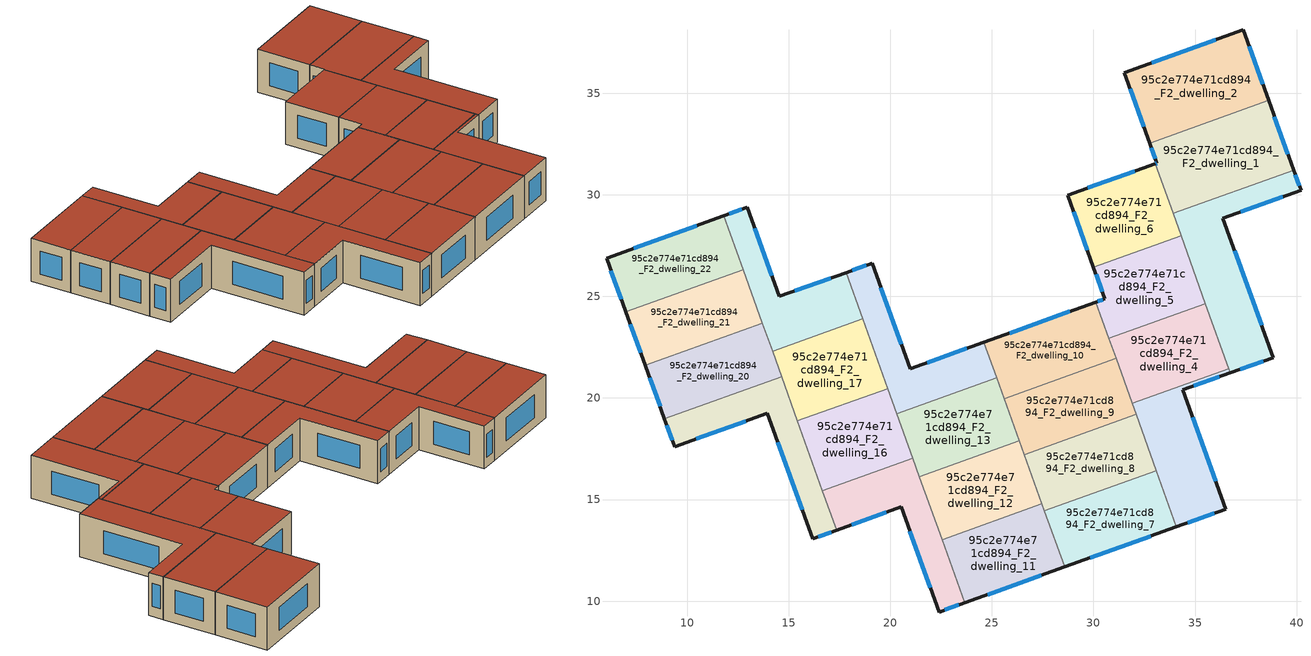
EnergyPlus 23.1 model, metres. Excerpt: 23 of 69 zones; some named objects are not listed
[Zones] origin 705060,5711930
95c2e774e71cd894_F2_dwelling_0
 floor to 95c2e774e71cd894_F1_dwelling_0 (EU_floor_Construction): 39.86,31.21 40.21,30.22 36.37,28.84 38.84,21.99 36.74,21.23 33.92,29.08 z6
 wall outside (EU_wall_Construction): 36.74,21.23 38.84,21.99 36.37,28.84 40.21,30.22 39.86,31.21 z6:9
 wall to 95c2e774e71cd894_F2_dwelling_1 (EU_wall_Construction): 39.86,31.21 33.92,29.08 z6:9
 wall to 95c2e774e71cd894_F2_dwelling_5 (EU_wall_Construction): 34.31,27.99 35.51,24.64 z6:9
 wall to 95c2e774e71cd894_F2_dwelling_4 (EU_wall_Construction): 35.51,24.64 36.66,21.44 z6:9
 wall to 95c2e774e71cd894_F2_dwelling_6 (EU_wall_Construction): 33.92,29.08 34.31,27.99 z6:9
 wall to 95c2e774e71cd894_F2_dwelling_3 (EU_wall_Construction): 36.66,21.44 36.74,21.23 z6:9
 window (EU_Window_Construction): 37.22,21.41 38.36,21.81 / 40.13,30.45 39.94,30.98 / 37.26,29.16 39.32,29.9 / 38.27,23.57 36.94,27.25 z6.69:8.31
 roof outside (EU_roof_Construction): 38.84,21.99 36.37,28.84 40.21,30.22 39.86,31.21 33.92,29.08 36.74,21.23 z9
95c2e774e71cd894_F2_dwelling_1
 floor to 95c2e774e71cd894_F1_dwelling_1 (EU_floor_Construction): 38.62,34.64 39.86,31.21 33.92,29.08 33.04,31.52 33.12,31.54 32.77,32.54 z6
 wall outside (EU_wall_Construction): 32.77,32.54 33.12,31.54 33.04,31.52 / 39.86,31.21 38.62,34.64 z6:9
 wall to 95c2e774e71cd894_F2_dwelling_2 (EU_wall_Construction): 38.62,34.64 32.77,32.54 z6:9
 wall to 95c2e774e71cd894_F2_dwelling_6 (EU_wall_Construction): 33.04,31.52 33.92,29.08 z6:9
 window (EU_Window_Construction): 33.1,31.54 33.06,31.52 / 32.85,32.31 33.04,31.77 / 39.57,32 38.9,33.85 z6.69:8.31
 roof outside (EU_roof_Construction): 39.86,31.21 38.62,34.64 32.77,32.54 33.12,31.54 33.04,31.52 33.92,29.08 z9
95c2e774e71cd894_F2_dwelling_10
 floor to 95c2e774e71cd894_F1_dwelling_10 (EU_floor_Construction): 30.12,24.71 31.11,21.95 25.6,19.97 24.61,22.73 z6
 wall outside (EU_wall_Construction): 30.12,24.71 24.61,22.73 z6:9
 wall to 95c2e774e71cd894_F2_dwelling_9 (EU_wall_Construction): 25.6,19.97 31.11,21.95 z6:9
 wall to 95c2e774e71cd894_F2_dwelling_5 (EU_wall_Construction): 30.76,22.93 30.12,24.71 z6:9
 wall to 95c2e774e71cd894_F2_dwelling_14 (EU_wall_Construction): 24.61,22.73 25.23,20.99 z6:9
 wall to 95c2e774e71cd894_F2_dwelling_4 (EU_wall_Construction): 31.11,21.95 30.76,22.93 z6:9
 wall to 95c2e774e71cd894_F2_dwelling_13 (EU_wall_Construction): 25.23,20.99 25.6,19.97 z6:9
 window (EU_Window_Construction): 28.84,24.25 25.88,23.19 z6.69:8.31
 roof outside (EU_roof_Construction): 31.11,21.95 30.12,24.71 24.61,22.73 25.6,19.97 z9
95c2e774e71cd894_F2_dwelling_11
 floor to 95c2e774e71cd894_F1_dwelling_11 (EU_floor_Construction): 27.46,14.78 28.58,11.68 23.67,9.92 22.55,13.02 z6
 wall outside (EU_wall_Construction): 23.67,9.92 28.58,11.68 z6:9
 wall to 95c2e774e71cd894_F2_dwelling_12 (EU_wall_Construction): 27.46,14.78 22.55,13.02 z6:9
 wall to 95c2e774e71cd894_F2_dwelling_7 (EU_wall_Construction): 28.58,11.68 27.58,14.44 z6:9
 wall to 95c2e774e71cd894_F2_dwelling_15 (EU_wall_Construction): 22.55,13.02 23.67,9.92 z6:9
 wall to 95c2e774e71cd894_F2_dwelling_8 (EU_wall_Construction): 27.58,14.44 27.46,14.78 z6:9
 window (EU_Window_Construction): 24.8,10.33 27.44,11.27 z6.69:8.31
 roof outside (EU_roof_Construction): 28.58,11.68 27.46,14.78 22.55,13.02 23.67,9.92 z9
95c2e774e71cd894_F2_dwelling_12
 floor to 95c2e774e71cd894_F1_dwelling_12 (EU_floor_Construction): 26.35,17.88 27.46,14.78 22.55,13.02 21.44,16.12 z6
 wall to 95c2e774e71cd894_F2_dwelling_13 (EU_wall_Construction): 26.35,17.88 21.44,16.12 z6:9
 wall to 95c2e774e71cd894_F2_dwelling_8 (EU_wall_Construction): 27.46,14.78 26.59,17.21 z6:9
 wall to 95c2e774e71cd894_F2_dwelling_15 (EU_wall_Construction): 21.44,16.12 22.55,13.02 z6:9
 wall to 95c2e774e71cd894_F2_dwelling_9 (EU_wall_Construction): 26.59,17.21 26.35,17.88 z6:9
 roof outside (EU_roof_Construction): 27.46,14.78 26.35,17.88 21.44,16.12 22.55,13.02 z9
95c2e774e71cd894_F2_dwelling_13
 floor to 95c2e774e71cd894_F1_dwelling_13 (EU_floor_Construction): 25.23,20.99 26.35,17.88 21.44,16.12 20.33,19.22 z6
 wall to 95c2e774e71cd894_F2_dwelling_14 (EU_wall_Construction): 25.23,20.99 20.33,19.22 z6:9
 wall to 95c2e774e71cd894_F2_dwelling_9 (EU_wall_Construction): 26.35,17.88 25.6,19.97 z6:9
 wall to 95c2e774e71cd894_F2_dwelling_16 (EU_wall_Construction): 20.33,19.22 21.11,17.03 z6:9
 wall to 95c2e774e71cd894_F2_dwelling_15 (EU_wall_Construction): 21.11,17.03 21.44,16.12 z6:9
 roof outside (EU_roof_Construction): 26.35,17.88 25.23,20.99 20.33,19.22 21.44,16.12 z9
95c2e774e71cd894_F2_dwelling_14
 floor to 95c2e774e71cd894_F1_dwelling_14 (EU_floor_Construction): 24.61,22.73 25.23,20.99 20.33,19.22 17.83,26.17 19.11,26.62 20.98,21.43 z6
 wall outside (EU_wall_Construction): 24.61,22.73 20.98,21.43 19.11,26.62 17.83,26.17 z6:9
 wall to 95c2e774e71cd894_F2_dwelling_17 (EU_wall_Construction): 18.65,23.89 19.88,20.46 z6:9
 wall to 95c2e774e71cd894_F2_dwelling_18 (EU_wall_Construction): 17.83,26.17 18.65,23.89 z6:9
 wall to 95c2e774e71cd894_F2_dwelling_16 (EU_wall_Construction): 19.88,20.46 20.33,19.22 z6:9
 window (EU_Window_Construction): 18.81,26.52 18.13,26.27 / 20.55,22.63 19.54,25.42 / 23.77,22.43 21.82,21.73 z6.69:8.31
 roof outside (EU_roof_Construction): 25.23,20.99 24.61,22.73 20.98,21.43 19.11,26.62 17.83,26.17 20.33,19.22 z9
95c2e774e71cd894_F2_dwelling_15
 floor to 95c2e774e71cd894_F1_dwelling_15 (EU_floor_Construction): 21.11,17.04 23.67,9.92 22.4,9.46 20.54,14.63 17.37,13.49 16.67,15.44 z6
 wall outside (EU_wall_Construction): 17.37,13.49 20.54,14.63 22.4,9.46 23.67,9.92 z6:9
 wall to 95c2e774e71cd894_F2_dwelling_16 (EU_wall_Construction): 21.11,17.04 16.67,15.44 z6:9
 wall to 95c2e774e71cd894_F2_dwelling_19 (EU_wall_Construction): 16.67,15.44 17.37,13.49 z6:9
 window (EU_Window_Construction): 18.1,13.75 19.8,14.37 / 22.69,9.57 23.37,9.81 / 20.97,13.44 21.97,10.66 z6.69:8.31
 roof outside (EU_roof_Construction): 23.67,9.92 21.11,17.04 16.67,15.44 17.37,13.49 20.54,14.63 22.4,9.46 z9
95c2e774e71cd894_F2_dwelling_16
 floor to 95c2e774e71cd894_F1_dwelling_16 (EU_floor_Construction): 19.88,20.46 21.11,17.04 16.67,15.44 15.44,18.86 z6
 wall to 95c2e774e71cd894_F2_dwelling_17 (EU_wall_Construction): 19.88,20.46 15.44,18.86 z6:9
 wall to 95c2e774e71cd894_F2_dwelling_19 (EU_wall_Construction): 15.44,18.86 16.67,15.44 z6:9
 roof outside (EU_roof_Construction): 21.11,17.04 19.88,20.46 15.44,18.86 16.67,15.44 z9
95c2e774e71cd894_F2_dwelling_17
 floor to 95c2e774e71cd894_F1_dwelling_17 (EU_floor_Construction): 18.65,23.88 19.88,20.46 15.44,18.86 14.21,22.29 z6
 wall to 95c2e774e71cd894_F2_dwelling_18 (EU_wall_Construction): 18.65,23.88 14.21,22.29 z6:9
 wall to 95c2e774e71cd894_F2_dwelling_20 (EU_wall_Construction): 14.21,22.29 14.66,21.04 z6:9
 wall to 95c2e774e71cd894_F2_dwelling_19 (EU_wall_Construction): 14.66,21.04 15.44,18.86 z6:9
 roof outside (EU_roof_Construction): 19.88,20.46 18.65,23.88 14.21,22.29 15.44,18.86 z9
95c2e774e71cd894_F2_dwelling_18
 floor to 95c2e774e71cd894_F1_dwelling_18 (EU_floor_Construction): 17.83,26.17 18.65,23.88 14.21,22.29 11.81,28.96 12.97,29.37 14.55,24.99 z6
 wall outside (EU_wall_Construction): 17.83,26.17 14.55,24.99 12.97,29.37 11.81,28.96 z6:9
 wall to 95c2e774e71cd894_F2_dwelling_22 (EU_wall_Construction): 11.81,28.96 12.76,26.32 z6:9
 wall to 95c2e774e71cd894_F2_dwelling_21 (EU_wall_Construction): 12.76,26.32 13.71,23.68 z6:9
 wall to 95c2e774e71cd894_F2_dwelling_20 (EU_wall_Construction): 13.71,23.68 14.21,22.29 z6:9
 window (EU_Window_Construction): 12.7,29.27 12.08,29.05 / 14.18,26 13.33,28.36 / 17.07,25.89 15.31,25.26 z6.69:8.31
 roof outside (EU_roof_Construction): 18.65,23.88 17.83,26.17 14.55,24.99 12.97,29.37 11.81,28.96 14.21,22.29 z9
95c2e774e71cd894_F2_dwelling_19
 floor to 95c2e774e71cd894_F1_dwelling_19 (EU_floor_Construction): 14.66,21.04 17.37,13.49 16.18,13.06 13.95,19.24 9.39,17.6 8.89,18.97 z6
 wall outside (EU_wall_Construction): 8.89,18.97 9.39,17.6 13.95,19.24 16.18,13.06 17.37,13.49 z6:9
 wall to 95c2e774e71cd894_F2_dwelling_20 (EU_wall_Construction): 14.66,21.04 8.89,18.97 z6:9
 window (EU_Window_Construction): 16.46,13.16 17.09,13.39 / 14.47,17.81 15.67,14.49 / 10.44,17.98 12.89,18.86 / 9.01,18.65 9.27,17.92 z6.69:8.31
 roof outside (EU_roof_Construction): 17.37,13.49 14.66,21.04 8.89,18.97 9.39,17.6 13.95,19.24 16.18,13.06 z9
95c2e774e71cd894_F2_dwelling_2
 floor to 95c2e774e71cd894_F1_dwelling_2 (EU_floor_Construction): 37.37,38.11 38.62,34.64 32.77,32.54 31.52,36.01 z6
 wall outside (EU_wall_Construction): 38.62,34.64 37.37,38.11 31.52,36.01 32.77,32.54 z6:9
 window (EU_Window_Construction): 31.81,35.21 32.48,33.34 / 36.01,37.62 32.87,36.5 / 38.33,35.44 37.66,37.31 z6.69:8.31
 roof outside (EU_roof_Construction): 38.62,34.64 37.37,38.11 31.52,36.01 32.77,32.54 z9
95c2e774e71cd894_F2_dwelling_20
 floor to 95c2e774e71cd894_F1_dwelling_20 (EU_floor_Construction): 13.71,23.68 14.66,21.04 8.89,18.97 7.94,21.61 z6
 wall outside (EU_wall_Construction): 7.94,21.61 8.89,18.97 z6:9
 wall to 95c2e774e71cd894_F2_dwelling_21 (EU_wall_Construction): 13.71,23.68 7.94,21.61 z6:9
 window (EU_Window_Construction): 8.16,21 8.67,19.58 z6.69:8.31
 roof outside (EU_roof_Construction): 14.66,21.04 13.71,23.68 7.94,21.61 8.89,18.97 z9
95c2e774e71cd894_F2_dwelling_21
 floor to 95c2e774e71cd894_F1_dwelling_21 (EU_floor_Construction): 12.76,26.32 13.71,23.68 7.94,21.61 6.99,24.24 z6
 wall outside (EU_wall_Construction): 6.99,24.24 7.94,21.61 z6:9
 wall to 95c2e774e71cd894_F2_dwelling_22 (EU_wall_Construction): 12.76,26.32 6.99,24.24 z6:9
 window (EU_Window_Construction): 7.21,23.63 7.72,22.22 z6.69:8.31
 roof outside (EU_roof_Construction): 13.71,23.68 12.76,26.32 6.99,24.24 7.94,21.61 z9
95c2e774e71cd894_F2_dwelling_22
 floor to 95c2e774e71cd894_F1_dwelling_22 (EU_floor_Construction): 11.81,28.96 12.76,26.32 6.99,24.24 6.04,26.88 z6
 wall outside (EU_wall_Construction): 11.81,28.96 6.04,26.88 6.99,24.24 z6:9
 window (EU_Window_Construction): 6.26,26.27 6.77,24.85 / 10.48,28.47 7.37,27.36 z6.69:8.31
 roof outside (EU_roof_Construction): 12.76,26.32 11.81,28.96 6.04,26.88 6.99,24.24 z9
95c2e774e71cd894_F2_dwelling_3
 floor to 95c2e774e71cd894_F1_dwelling_3 (EU_floor_Construction): 36.66,21.44 36.74,21.23 34.41,20.39 36.52,14.53 34.09,13.66 31.91,19.73 z6
 wall outside (EU_wall_Construction): 34.09,13.66 36.52,14.53 34.41,20.39 36.74,21.23 z6:9
 wall to 95c2e774e71cd894_F2_dwelling_4 (EU_wall_Construction): 36.66,21.44 31.91,19.73 z6:9
 wall to 95c2e774e71cd894_F2_dwelling_8 (EU_wall_Construction): 32.1,19.18 33.1,16.42 z6:9
 wall to 95c2e774e71cd894_F2_dwelling_7 (EU_wall_Construction): 33.1,16.42 34.09,13.66 z6:9
 wall to 95c2e774e71cd894_F2_dwelling_9 (EU_wall_Construction): 31.91,19.73 32.1,19.18 z6:9
 window (EU_Window_Construction): 34.65,13.86 35.96,14.33 / 34.95,20.59 36.2,21.04 / 36.03,15.89 34.9,19.04 z6.69:8.31
 roof outside (EU_roof_Construction): 36.52,14.53 34.41,20.39 36.74,21.23 36.66,21.44 31.91,19.73 34.09,13.66 z9
95c2e774e71cd894_F2_dwelling_4
 floor to 95c2e774e71cd894_F1_dwelling_4 (EU_floor_Construction): 35.51,24.64 36.66,21.44 31.91,19.73 30.76,22.93 z6
 wall to 95c2e774e71cd894_F2_dwelling_5 (EU_wall_Construction): 35.51,24.64 30.76,22.93 z6:9
 wall to 95c2e774e71cd894_F2_dwelling_9 (EU_wall_Construction): 31.11,21.95 31.91,19.73 z6:9
 roof outside (EU_roof_Construction): 36.66,21.44 35.51,24.64 30.76,22.93 31.91,19.73 z9
95c2e774e71cd894_F2_dwelling_5
 floor to 95c2e774e71cd894_F1_dwelling_5 (EU_floor_Construction): 34.31,27.99 35.51,24.64 30.76,22.93 30.12,24.71 30.56,24.87 30,26.44 z6
 wall outside (EU_wall_Construction): 30,26.44 30.56,24.87 30.12,24.71 z6:9
 wall to 95c2e774e71cd894_F2_dwelling_6 (EU_wall_Construction): 34.31,27.99 30,26.44 z6:9
 window (EU_Window_Construction): 30.46,24.83 30.22,24.75 / 30.13,26.08 30.43,25.23 z6.69:8.31
 roof outside (EU_roof_Construction): 35.51,24.64 34.31,27.99 30,26.44 30.56,24.87 30.12,24.71 30.76,22.93 z9
95c2e774e71cd894_F2_dwelling_6
 floor to 95c2e774e71cd894_F1_dwelling_6 (EU_floor_Construction): 33.04,31.52 34.31,27.99 30,26.44 28.73,29.97 z6
 wall outside (EU_wall_Construction): 33.04,31.52 28.73,29.97 30,26.44 z6:9
 window (EU_Window_Construction): 29.02,29.16 29.7,27.26 / 32.04,31.16 29.73,30.33 z6.69:8.31
 roof outside (EU_roof_Construction): 34.31,27.99 33.04,31.52 28.73,29.97 30,26.44 z9
95c2e774e71cd894_F2_dwelling_7
 floor to 95c2e774e71cd894_F1_dwelling_7 (EU_floor_Construction): 33.09,16.42 34.09,13.66 28.58,11.68 27.58,14.44 z6
 wall outside (EU_wall_Construction): 28.58,11.68 34.09,13.66 z6:9
 wall to 95c2e774e71cd894_F2_dwelling_8 (EU_wall_Construction): 33.09,16.42 27.58,14.44 z6:9
 window (EU_Window_Construction): 29.85,12.14 32.81,13.2 z6.69:8.31
 roof outside (EU_roof_Construction): 34.09,13.66 33.09,16.42 27.58,14.44 28.58,11.68 z9
95c2e774e71cd894_F2_dwelling_8
 floor to 95c2e774e71cd894_F1_dwelling_8 (EU_floor_Construction): 32.1,19.18 33.09,16.42 27.58,14.44 26.59,17.21 z6
 wall to 95c2e774e71cd894_F2_dwelling_9 (EU_wall_Construction): 32.1,19.18 26.59,17.21 z6:9
 roof outside (EU_roof_Construction): 33.09,16.42 32.1,19.18 26.59,17.21 27.58,14.44 z9
95c2e774e71cd894_F2_dwelling_9
 floor to 95c2e774e71cd894_F1_dwelling_9 (EU_floor_Construction): 31.11,21.95 32.1,19.18 26.59,17.21 25.6,19.97 z6
 roof outside (EU_roof_Construction): 32.1,19.18 31.11,21.95 25.6,19.97 26.59,17.21 z9
[Building]
EU S2 Campaign: North Axis=0; Terrain=City; Solar Distribution=FullExterior
[Site:Location]
London: Latitude=51.5; Longitude=-0.5; Time Zone=0; Elevation=25
[SizingPeriod:WeatherFileDays]
AnnualSizingPeriod: Begin Month=1; Begin Day of Month=1; End Month=12; End Day of Month=31; Day of Week for Start Day=Monday; Use Weather File Daylight Saving Period=No; Use Weather File Rain and Snow Indicators=No
[MATERIAL]
EU_InternalMass_Material: Roughness=MediumRough; Thickness=0.1; Conductivity=1; Density=1800; Specific Heat=900; Thermal Absorptance=0.9; Solar Absorptance=0.7; Visible Absorptance=0.7
[MATERIAL:NOMASS] Roughness=MediumRough; Thermal Absorptance=0.9; Solar Absorptance=0.7; Visible Absorptance=0.7
Name | Thermal Resistance
EU_wall_NoMass | 0.635353
EU_roof_NoMass | 0.675062
EU_floor_NoMass | 1.96382
[WINDOWMATERIAL:SIMPLEGLAZINGSYSTEM]
EU_Window_SimpleGlazing: UFactor=2.96269; Solar Heat Gain Coefficient=0.76; Visible Transmittance=0.76
[CONSTRUCTION]
EU_wall_Construction: EU_wall_NoMass
EU_roof_Construction: EU_roof_NoMass
EU_floor_Construction: EU_floor_NoMass
EU_InternalMass_Construction: EU_InternalMass_Material
EU_Window_Construction: EU_Window_SimpleGlazing
[ZONE] Type=1; Multiplier=1; Ceiling Height=autocalculate; Floor Area=autocalculate; Part of Total Floor Area=Yes
Name | Volume
95c2e774e71cd894_F2_dwelling_0 | 68.7605
95c2e774e71cd894_F2_dwelling_1 | 68.7634
95c2e774e71cd894_F2_dwelling_10 | 51.5764
95c2e774e71cd894_F2_dwelling_11; 95c2e774e71cd894_F2_dwelling_13 | 51.5742
95c2e774e71cd894_F2_dwelling_12 | 51.575
95c2e774e71cd894_F2_dwelling_14; 95c2e774e71cd894_F2_dwelling_3 | 51.5779
95c2e774e71cd894_F2_dwelling_15; 95c2e774e71cd894_F2_dwelling_6; 95c2e774e71cd894_F2_dwelling_8 | 51.5757
95c2e774e71cd894_F2_dwelling_16; 95c2e774e71cd894_F2_dwelling_5 | 51.572
95c2e774e71cd894_F2_dwelling_17 | 51.564
95c2e774e71cd894_F2_dwelling_18 | 51.5559
95c2e774e71cd894_F2_dwelling_19 | 51.5698
95c2e774e71cd894_F2_dwelling_2 | 68.7627
95c2e774e71cd894_F2_dwelling_20 | 51.5669
95c2e774e71cd894_F2_dwelling_21 | 51.5771
95c2e774e71cd894_F2_dwelling_22 | 51.5735
95c2e774e71cd894_F2_dwelling_4 | 51.5662
95c2e774e71cd894_F2_dwelling_7 | 51.5596
95c2e774e71cd894_F2_dwelling_9 | 51.5713
[INTERNALMASS] Construction=EU_InternalMass_Construction
Name | Zone or ZoneList | Surface Area
95c2e774e71cd894_F2_dwelling_0_EU_InternalMass | 95c2e774e71cd894_F2_dwelling_0 | 22.9198
95c2e774e71cd894_F2_dwelling_1_EU_InternalMass | 95c2e774e71cd894_F2_dwelling_1 | 22.9213
95c2e774e71cd894_F2_dwelling_2_EU_InternalMass | 95c2e774e71cd894_F2_dwelling_2 | 22.9212
95c2e774e71cd894_F2_dwelling_3_EU_InternalMass | 95c2e774e71cd894_F2_dwelling_3 | 17.1924
95c2e774e71cd894_F2_dwelling_4_EU_InternalMass | 95c2e774e71cd894_F2_dwelling_4 | 17.1891
95c2e774e71cd894_F2_dwelling_5_EU_InternalMass | 95c2e774e71cd894_F2_dwelling_5 | 17.1906
95c2e774e71cd894_F2_dwelling_6_EU_InternalMass | 95c2e774e71cd894_F2_dwelling_6 | 17.1921
95c2e774e71cd894_F2_dwelling_7_EU_InternalMass | 95c2e774e71cd894_F2_dwelling_7 | 17.1864
95c2e774e71cd894_F2_dwelling_8_EU_InternalMass | 95c2e774e71cd894_F2_dwelling_8 | 17.1923
95c2e774e71cd894_F2_dwelling_9_EU_InternalMass | 95c2e774e71cd894_F2_dwelling_9 | 17.1901
95c2e774e71cd894_F2_dwelling_10_EU_InternalMass | 95c2e774e71cd894_F2_dwelling_10 | 17.1923
95c2e774e71cd894_F2_dwelling_11_EU_InternalMass | 95c2e774e71cd894_F2_dwelling_11 | 17.1917
95c2e774e71cd894_F2_dwelling_12_EU_InternalMass | 95c2e774e71cd894_F2_dwelling_12 | 17.1917
95c2e774e71cd894_F2_dwelling_13_EU_InternalMass | 95c2e774e71cd894_F2_dwelling_13 | 17.1917
95c2e774e71cd894_F2_dwelling_14_EU_InternalMass | 95c2e774e71cd894_F2_dwelling_14 | 17.1924
95c2e774e71cd894_F2_dwelling_15_EU_InternalMass | 95c2e774e71cd894_F2_dwelling_15 | 17.1919
95c2e774e71cd894_F2_dwelling_16_EU_InternalMass | 95c2e774e71cd894_F2_dwelling_16 | 17.1906
95c2e774e71cd894_F2_dwelling_17_EU_InternalMass | 95c2e774e71cd894_F2_dwelling_17 | 17.1881
95c2e774e71cd894_F2_dwelling_18_EU_InternalMass | 95c2e774e71cd894_F2_dwelling_18 | 17.1894
95c2e774e71cd894_F2_dwelling_19_EU_InternalMass | 95c2e774e71cd894_F2_dwelling_19 | 17.1903
95c2e774e71cd894_F2_dwelling_20_EU_InternalMass | 95c2e774e71cd894_F2_dwelling_20 | 17.189
95c2e774e71cd894_F2_dwelling_21_EU_InternalMass | 95c2e774e71cd894_F2_dwelling_21 | 17.1923
95c2e774e71cd894_F2_dwelling_22_EU_InternalMass | 95c2e774e71cd894_F2_dwelling_22 | 17.1916
[OTHEREQUIPMENT] Fuel Type=Electricity; Design Level Calculation Method=Watts/Area; Power per Zone Floor Area=1; Fraction Latent=0; Fraction Radiant=0; Fraction Lost=0; Carbon Dioxide Generation Rate=0; EndUse Subcategory=EU_Step8_InternalGains
Name | Zone or ZoneList or Space or SpaceList | Schedule
EU_Step8_InternalGain_95c2e774e71cd894_F2_dwelling_0_f000 | 95c2e774e71cd894_F2_dwelling_0 | EU_Step8_GainSchedule_95c2e774e71cd894_F2_dwelling_0_f000
EU_Step8_InternalGain_95c2e774e71cd894_F2_dwelling_1_f000 | 95c2e774e71cd894_F2_dwelling_1 | EU_Step8_GainSchedule_95c2e774e71cd894_F2_dwelling_1_f000
EU_Step8_InternalGain_95c2e774e71cd894_F2_dwelling_2_f000 | 95c2e774e71cd894_F2_dwelling_2 | EU_Step8_GainSchedule_95c2e774e71cd894_F2_dwelling_2_f000
EU_Step8_InternalGain_95c2e774e71cd894_F2_dwelling_3_f000 | 95c2e774e71cd894_F2_dwelling_3 | EU_Step8_GainSchedule_95c2e774e71cd894_F2_dwelling_3_f000
EU_Step8_InternalGain_95c2e774e71cd894_F2_dwelling_4_f000 | 95c2e774e71cd894_F2_dwelling_4 | EU_Step8_GainSchedule_95c2e774e71cd894_F2_dwelling_4_f000
EU_Step8_InternalGain_95c2e774e71cd894_F2_dwelling_5_f000 | 95c2e774e71cd894_F2_dwelling_5 | EU_Step8_GainSchedule_95c2e774e71cd894_F2_dwelling_5_f000
EU_Step8_InternalGain_95c2e774e71cd894_F2_dwelling_6_f000 | 95c2e774e71cd894_F2_dwelling_6 | EU_Step8_GainSchedule_95c2e774e71cd894_F2_dwelling_6_f000
EU_Step8_InternalGain_95c2e774e71cd894_F2_dwelling_7_f000 | 95c2e774e71cd894_F2_dwelling_7 | EU_Step8_GainSchedule_95c2e774e71cd894_F2_dwelling_7_f000
EU_Step8_InternalGain_95c2e774e71cd894_F2_dwelling_8_f000 | 95c2e774e71cd894_F2_dwelling_8 | EU_Step8_GainSchedule_95c2e774e71cd894_F2_dwelling_8_f000
EU_Step8_InternalGain_95c2e774e71cd894_F2_dwelling_9_f000 | 95c2e774e71cd894_F2_dwelling_9 | EU_Step8_GainSchedule_95c2e774e71cd894_F2_dwelling_9_f000
EU_Step8_InternalGain_95c2e774e71cd894_F2_dwelling_10_f000 | 95c2e774e71cd894_F2_dwelling_10 | EU_Step8_GainSchedule_95c2e774e71cd894_F2_dwelling_10_f000
EU_Step8_InternalGain_95c2e774e71cd894_F2_dwelling_11_f000 | 95c2e774e71cd894_F2_dwelling_11 | EU_Step8_GainSchedule_95c2e774e71cd894_F2_dwelling_11_f000
EU_Step8_InternalGain_95c2e774e71cd894_F2_dwelling_12_f000 | 95c2e774e71cd894_F2_dwelling_12 | EU_Step8_GainSchedule_95c2e774e71cd894_F2_dwelling_12_f000
EU_Step8_InternalGain_95c2e774e71cd894_F2_dwelling_13_f000 | 95c2e774e71cd894_F2_dwelling_13 | EU_Step8_GainSchedule_95c2e774e71cd894_F2_dwelling_13_f000
EU_Step8_InternalGain_95c2e774e71cd894_F2_dwelling_14_f000 | 95c2e774e71cd894_F2_dwelling_14 | EU_Step8_GainSchedule_95c2e774e71cd894_F2_dwelling_14_f000
EU_Step8_InternalGain_95c2e774e71cd894_F2_dwelling_15_f000 | 95c2e774e71cd894_F2_dwelling_15 | EU_Step8_GainSchedule_95c2e774e71cd894_F2_dwelling_15_f000
EU_Step8_InternalGain_95c2e774e71cd894_F2_dwelling_16_f000 | 95c2e774e71cd894_F2_dwelling_16 | EU_Step8_GainSchedule_95c2e774e71cd894_F2_dwelling_16_f000
EU_Step8_InternalGain_95c2e774e71cd894_F2_dwelling_17_f000 | 95c2e774e71cd894_F2_dwelling_17 | EU_Step8_GainSchedule_95c2e774e71cd894_F2_dwelling_17_f000
EU_Step8_InternalGain_95c2e774e71cd894_F2_dwelling_18_f000 | 95c2e774e71cd894_F2_dwelling_18 | EU_Step8_GainSchedule_95c2e774e71cd894_F2_dwelling_18_f000
EU_Step8_InternalGain_95c2e774e71cd894_F2_dwelling_19_f000 | 95c2e774e71cd894_F2_dwelling_19 | EU_Step8_GainSchedule_95c2e774e71cd894_F2_dwelling_19_f000
EU_Step8_InternalGain_95c2e774e71cd894_F2_dwelling_20_f000 | 95c2e774e71cd894_F2_dwelling_20 | EU_Step8_GainSchedule_95c2e774e71cd894_F2_dwelling_20_f000
EU_Step8_InternalGain_95c2e774e71cd894_F2_dwelling_21_f000 | 95c2e774e71cd894_F2_dwelling_21 | EU_Step8_GainSchedule_95c2e774e71cd894_F2_dwelling_21_f000
EU_Step8_InternalGain_95c2e774e71cd894_F2_dwelling_22_f000 | 95c2e774e71cd894_F2_dwelling_22 | EU_Step8_GainSchedule_95c2e774e71cd894_F2_dwelling_22_f000
[ZONEVENTILATION:DESIGNFLOWRATE] Schedule=EU_AlwaysOn; Design Flow Rate Calculation Method=AirChanges/Hour; Air Changes per Hour=0.555504; Ventilation Type=Natural; Fan Pressure Rise=0; Fan Total Efficiency=1; Constant Term Coefficient=1; Temperature Term Coefficient=0; Velocity Term Coefficient=0; Velocity Squared Term Coefficient=0; Minimum Indoor Temperature=-100; Maximum Indoor Temperature=100; Delta Temperature=-100; Minimum Outdoor Temperature=-100; Maximum Outdoor Temperature=100; Maximum Wind Speed=40
Name | Zone or ZoneList or Space or SpaceList
EU_ConstantAir_95c2e774e71cd894_F2_dwelling_0 | 95c2e774e71cd894_F2_dwelling_0
EU_ConstantAir_95c2e774e71cd894_F2_dwelling_1 | 95c2e774e71cd894_F2_dwelling_1
EU_ConstantAir_95c2e774e71cd894_F2_dwelling_2 | 95c2e774e71cd894_F2_dwelling_2
EU_ConstantAir_95c2e774e71cd894_F2_dwelling_3 | 95c2e774e71cd894_F2_dwelling_3
EU_ConstantAir_95c2e774e71cd894_F2_dwelling_4 | 95c2e774e71cd894_F2_dwelling_4
EU_ConstantAir_95c2e774e71cd894_F2_dwelling_5 | 95c2e774e71cd894_F2_dwelling_5
EU_ConstantAir_95c2e774e71cd894_F2_dwelling_6 | 95c2e774e71cd894_F2_dwelling_6
EU_ConstantAir_95c2e774e71cd894_F2_dwelling_7 | 95c2e774e71cd894_F2_dwelling_7
EU_ConstantAir_95c2e774e71cd894_F2_dwelling_8 | 95c2e774e71cd894_F2_dwelling_8
EU_ConstantAir_95c2e774e71cd894_F2_dwelling_9 | 95c2e774e71cd894_F2_dwelling_9
EU_ConstantAir_95c2e774e71cd894_F2_dwelling_10 | 95c2e774e71cd894_F2_dwelling_10
EU_ConstantAir_95c2e774e71cd894_F2_dwelling_11 | 95c2e774e71cd894_F2_dwelling_11
EU_ConstantAir_95c2e774e71cd894_F2_dwelling_12 | 95c2e774e71cd894_F2_dwelling_12
EU_ConstantAir_95c2e774e71cd894_F2_dwelling_13 | 95c2e774e71cd894_F2_dwelling_13
EU_ConstantAir_95c2e774e71cd894_F2_dwelling_14 | 95c2e774e71cd894_F2_dwelling_14
EU_ConstantAir_95c2e774e71cd894_F2_dwelling_15 | 95c2e774e71cd894_F2_dwelling_15
EU_ConstantAir_95c2e774e71cd894_F2_dwelling_16 | 95c2e774e71cd894_F2_dwelling_16
EU_ConstantAir_95c2e774e71cd894_F2_dwelling_17 | 95c2e774e71cd894_F2_dwelling_17
EU_ConstantAir_95c2e774e71cd894_F2_dwelling_18 | 95c2e774e71cd894_F2_dwelling_18
EU_ConstantAir_95c2e774e71cd894_F2_dwelling_19 | 95c2e774e71cd894_F2_dwelling_19
EU_ConstantAir_95c2e774e71cd894_F2_dwelling_20 | 95c2e774e71cd894_F2_dwelling_20
EU_ConstantAir_95c2e774e71cd894_F2_dwelling_21 | 95c2e774e71cd894_F2_dwelling_21
EU_ConstantAir_95c2e774e71cd894_F2_dwelling_22 | 95c2e774e71cd894_F2_dwelling_22
[HVACTEMPLATE:ZONE:IDEALLOADSAIRSYSTEM] System Availability Schedule=EU_AlwaysOn; Maximum Heating Supply Air Temperature=50; Minimum Cooling Supply Air Temperature=13; Maximum Heating Supply Air Humidity Ratio=0.0156; Minimum Cooling Supply Air Humidity Ratio=0.0077; Heating Limit=NoLimit; Cooling Limit=NoLimit; Heating Availability Schedule=EU_AlwaysOn; Cooling Availability Schedule=EU_CoolingOff; Dehumidification Control Type=ConstantSensibleHeatRatio; Cooling Sensible Heat Ratio=0.7; Dehumidification Setpoint=60; Humidification Control Type=None; Humidification Setpoint=30; Outdoor Air Method=None; Outdoor Air Flow Rate per Person=0.00944; Outdoor Air Flow Rate per Zone Floor Area=0; Outdoor Air Flow Rate per Zone=0; Demand Controlled Ventilation Type=None; Outdoor Air Economizer Type=NoEconomizer; Heat Recovery Type=None; Sensible Heat Recovery Effectiveness=0.7; Latent Heat Recovery Effectiveness=0.65
Name | Template Thermostat
95c2e774e71cd894_F2_dwelling_0 | EU_HeatOnly_95c2e774e71cd894_F2_dwelling_0
95c2e774e71cd894_F2_dwelling_1 | EU_HeatOnly_95c2e774e71cd894_F2_dwelling_1
95c2e774e71cd894_F2_dwelling_2 | EU_HeatOnly_95c2e774e71cd894_F2_dwelling_2
95c2e774e71cd894_F2_dwelling_3 | EU_HeatOnly_95c2e774e71cd894_F2_dwelling_3
95c2e774e71cd894_F2_dwelling_4 | EU_HeatOnly_95c2e774e71cd894_F2_dwelling_4
95c2e774e71cd894_F2_dwelling_5 | EU_HeatOnly_95c2e774e71cd894_F2_dwelling_5
95c2e774e71cd894_F2_dwelling_6 | EU_HeatOnly_95c2e774e71cd894_F2_dwelling_6
95c2e774e71cd894_F2_dwelling_7 | EU_HeatOnly_95c2e774e71cd894_F2_dwelling_7
95c2e774e71cd894_F2_dwelling_8 | EU_HeatOnly_95c2e774e71cd894_F2_dwelling_8
95c2e774e71cd894_F2_dwelling_9 | EU_HeatOnly_95c2e774e71cd894_F2_dwelling_9
95c2e774e71cd894_F2_dwelling_10 | EU_HeatOnly_95c2e774e71cd894_F2_dwelling_10
95c2e774e71cd894_F2_dwelling_11 | EU_HeatOnly_95c2e774e71cd894_F2_dwelling_11
95c2e774e71cd894_F2_dwelling_12 | EU_HeatOnly_95c2e774e71cd894_F2_dwelling_12
95c2e774e71cd894_F2_dwelling_13 | EU_HeatOnly_95c2e774e71cd894_F2_dwelling_13
95c2e774e71cd894_F2_dwelling_14 | EU_HeatOnly_95c2e774e71cd894_F2_dwelling_14
95c2e774e71cd894_F2_dwelling_15 | EU_HeatOnly_95c2e774e71cd894_F2_dwelling_15
95c2e774e71cd894_F2_dwelling_16 | EU_HeatOnly_95c2e774e71cd894_F2_dwelling_16
95c2e774e71cd894_F2_dwelling_17 | EU_HeatOnly_95c2e774e71cd894_F2_dwelling_17
95c2e774e71cd894_F2_dwelling_18 | EU_HeatOnly_95c2e774e71cd894_F2_dwelling_18
95c2e774e71cd894_F2_dwelling_19 | EU_HeatOnly_95c2e774e71cd894_F2_dwelling_19
95c2e774e71cd894_F2_dwelling_20 | EU_HeatOnly_95c2e774e71cd894_F2_dwelling_20
95c2e774e71cd894_F2_dwelling_21 | EU_HeatOnly_95c2e774e71cd894_F2_dwelling_21
95c2e774e71cd894_F2_dwelling_22 | EU_HeatOnly_95c2e774e71cd894_F2_dwelling_22
[SIZING:ZONE] Zone Cooling Design Supply Air Temperature Input Method=SupplyAirTemperature; Zone Cooling Design Supply Air Temperature=13; Zone Heating Design Supply Air Temperature Input Method=SupplyAirTemperature; Zone Heating Design Supply Air Temperature=50; Zone Cooling Design Supply Air Humidity Ratio=0.008; Zone Heating Design Supply Air Humidity Ratio=0.008; Cooling Design Air Flow Method=DesignDay; Cooling Design Air Flow Rate=0; Cooling Minimum Air Flow per Zone Floor Area=0.000762; Cooling Minimum Air Flow=0; Cooling Minimum Air Flow Fraction=0.2; Heating Design Air Flow Method=DesignDay; Heating Design Air Flow Rate=0; Heating Maximum Air Flow per Zone Floor Area=0.002032; Heating Maximum Air Flow=0.141576; Heating Maximum Air Flow Fraction=0.3; Account for Dedicated Outdoor Air System=No; Dedicated Outdoor Air System Control Strategy=NeutralSupplyAir; Dedicated Outdoor Air Low Setpoint Temperature for Design=autosize; Dedicated Outdoor Air High Setpoint Temperature for Design=autosize; Zone Load Sizing Method=Sensible Load Only No Latent Load; Zone Latent Cooling Design Supply Air Humidity Ratio Input Method=HumidityRatioDifference; Zone Cooling Design Supply Air Humidity Ratio Difference=0.005; Zone Latent Heating Design Supply Air Humidity Ratio Input Method=HumidityRatioDifference; Zone Humidification Design Supply Air Humidity Ratio Difference=0.005
95c2e774e71cd894_F2_dwelling_0; 95c2e774e71cd894_F2_dwelling_1; 95c2e774e71cd894_F2_dwelling_2; 95c2e774e71cd894_F2_dwelling_3; 95c2e774e71cd894_F2_dwelling_4; 95c2e774e71cd894_F2_dwelling_5; 95c2e774e71cd894_F2_dwelling_6; 95c2e774e71cd894_F2_dwelling_7; 95c2e774e71cd894_F2_dwelling_8; 95c2e774e71cd894_F2_dwelling_9; 95c2e774e71cd894_F2_dwelling_10; 95c2e774e71cd894_F2_dwelling_11; 95c2e774e71cd894_F2_dwelling_12; 95c2e774e71cd894_F2_dwelling_13; 95c2e774e71cd894_F2_dwelling_14; 95c2e774e71cd894_F2_dwelling_15; 95c2e774e71cd894_F2_dwelling_16; 95c2e774e71cd894_F2_dwelling_17; 95c2e774e71cd894_F2_dwelling_18; 95c2e774e71cd894_F2_dwelling_19; 95c2e774e71cd894_F2_dwelling_20; 95c2e774e71cd894_F2_dwelling_21; 95c2e774e71cd894_F2_dwelling_22
[SCHEDULE:CONSTANT]
Name | Hourly Value
EU_AlwaysOn | 1
EU_CoolingOff | 0
[SCHEDULE:FILE] Column Number=1; Rows to Skip at Top=0; Number of Hours of Data=8760; Column Separator=Comma; Interpolate to Timestep=No; Minutes per Item=60; Adjust Schedule for Daylight Savings=Yes
Name | File
EU_Step8_GainSchedule_95c2e774e71cd894_F2_dwelling_0_f000 | ../../schedules/95c2e774e71cd894/95c2e774e71cd894_F2_dwelling_0_f000_gain.csv
EU_Step8_GainSchedule_95c2e774e71cd894_F2_dwelling_1_f000 | ../../schedules/95c2e774e71cd894/95c2e774e71cd894_F2_dwelling_1_f000_gain.csv
EU_Step8_GainSchedule_95c2e774e71cd894_F2_dwelling_2_f000 | ../../schedules/95c2e774e71cd894/95c2e774e71cd894_F2_dwelling_2_f000_gain.csv
EU_Step8_GainSchedule_95c2e774e71cd894_F2_dwelling_3_f000 | ../../schedules/95c2e774e71cd894/95c2e774e71cd894_F2_dwelling_3_f000_gain.csv
EU_Step8_GainSchedule_95c2e774e71cd894_F2_dwelling_4_f000 | ../../schedules/95c2e774e71cd894/95c2e774e71cd894_F2_dwelling_4_f000_gain.csv
EU_Step8_GainSchedule_95c2e774e71cd894_F2_dwelling_5_f000 | ../../schedules/95c2e774e71cd894/95c2e774e71cd894_F2_dwelling_5_f000_gain.csv
EU_Step8_GainSchedule_95c2e774e71cd894_F2_dwelling_6_f000 | ../../schedules/95c2e774e71cd894/95c2e774e71cd894_F2_dwelling_6_f000_gain.csv
EU_Step8_GainSchedule_95c2e774e71cd894_F2_dwelling_7_f000 | ../../schedules/95c2e774e71cd894/95c2e774e71cd894_F2_dwelling_7_f000_gain.csv
EU_Step8_GainSchedule_95c2e774e71cd894_F2_dwelling_8_f000 | ../../schedules/95c2e774e71cd894/95c2e774e71cd894_F2_dwelling_8_f000_gain.csv
EU_Step8_GainSchedule_95c2e774e71cd894_F2_dwelling_9_f000 | ../../schedules/95c2e774e71cd894/95c2e774e71cd894_F2_dwelling_9_f000_gain.csv
EU_Step8_GainSchedule_95c2e774e71cd894_F2_dwelling_10_f000 | ../../schedules/95c2e774e71cd894/95c2e774e71cd894_F2_dwelling_10_f000_gain.csv
EU_Step8_GainSchedule_95c2e774e71cd894_F2_dwelling_11_f000 | ../../schedules/95c2e774e71cd894/95c2e774e71cd894_F2_dwelling_11_f000_gain.csv
EU_Step8_GainSchedule_95c2e774e71cd894_F2_dwelling_12_f000 | ../../schedules/95c2e774e71cd894/95c2e774e71cd894_F2_dwelling_12_f000_gain.csv
EU_Step8_GainSchedule_95c2e774e71cd894_F2_dwelling_13_f000 | ../../schedules/95c2e774e71cd894/95c2e774e71cd894_F2_dwelling_13_f000_gain.csv
EU_Step8_GainSchedule_95c2e774e71cd894_F2_dwelling_14_f000 | ../../schedules/95c2e774e71cd894/95c2e774e71cd894_F2_dwelling_14_f000_gain.csv
EU_Step8_GainSchedule_95c2e774e71cd894_F2_dwelling_15_f000 | ../../schedules/95c2e774e71cd894/95c2e774e71cd894_F2_dwelling_15_f000_gain.csv
EU_Step8_GainSchedule_95c2e774e71cd894_F2_dwelling_16_f000 | ../../schedules/95c2e774e71cd894/95c2e774e71cd894_F2_dwelling_16_f000_gain.csv
EU_Step8_GainSchedule_95c2e774e71cd894_F2_dwelling_17_f000 | ../../schedules/95c2e774e71cd894/95c2e774e71cd894_F2_dwelling_17_f000_gain.csv
EU_Step8_GainSchedule_95c2e774e71cd894_F2_dwelling_18_f000 | ../../schedules/95c2e774e71cd894/95c2e774e71cd894_F2_dwelling_18_f000_gain.csv
EU_Step8_GainSchedule_95c2e774e71cd894_F2_dwelling_19_f000 | ../../schedules/95c2e774e71cd894/95c2e774e71cd894_F2_dwelling_19_f000_gain.csv
EU_Step8_GainSchedule_95c2e774e71cd894_F2_dwelling_20_f000 | ../../schedules/95c2e774e71cd894/95c2e774e71cd894_F2_dwelling_20_f000_gain.csv
EU_Step8_GainSchedule_95c2e774e71cd894_F2_dwelling_21_f000 | ../../schedules/95c2e774e71cd894/95c2e774e71cd894_F2_dwelling_21_f000_gain.csv
EU_Step8_GainSchedule_95c2e774e71cd894_F2_dwelling_22_f000 | ../../schedules/95c2e774e71cd894/95c2e774e71cd894_F2_dwelling_22_f000_gain.csv
